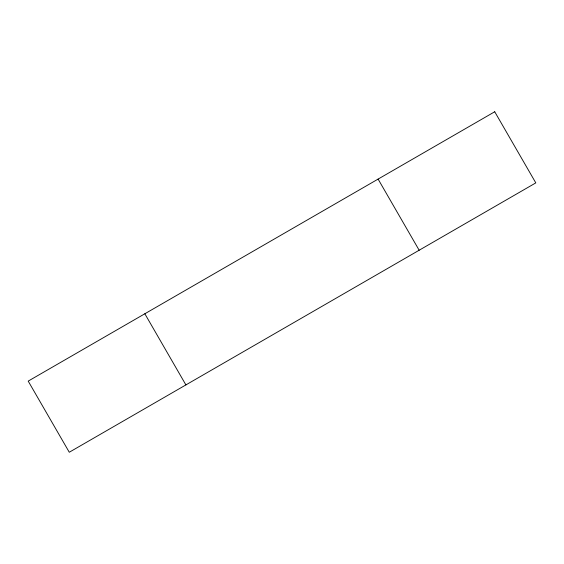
<?xml version="1.0" encoding="UTF-8"?>
<svg xmlns="http://www.w3.org/2000/svg" width="564" height="564" viewBox="0 0 564 564"><rect width="100%" height="100%" fill="white"/><g stroke="black" fill="none" stroke-linecap="round" stroke-linejoin="round"><path stroke-width="0.85" d="M378.099 179.091L419.165 250.233M144.835 313.767L185.901 384.909M494.727 111.757L28.2 381.109L69.273 452.243L535.8 182.891L494.727 111.757"/></g></svg>
